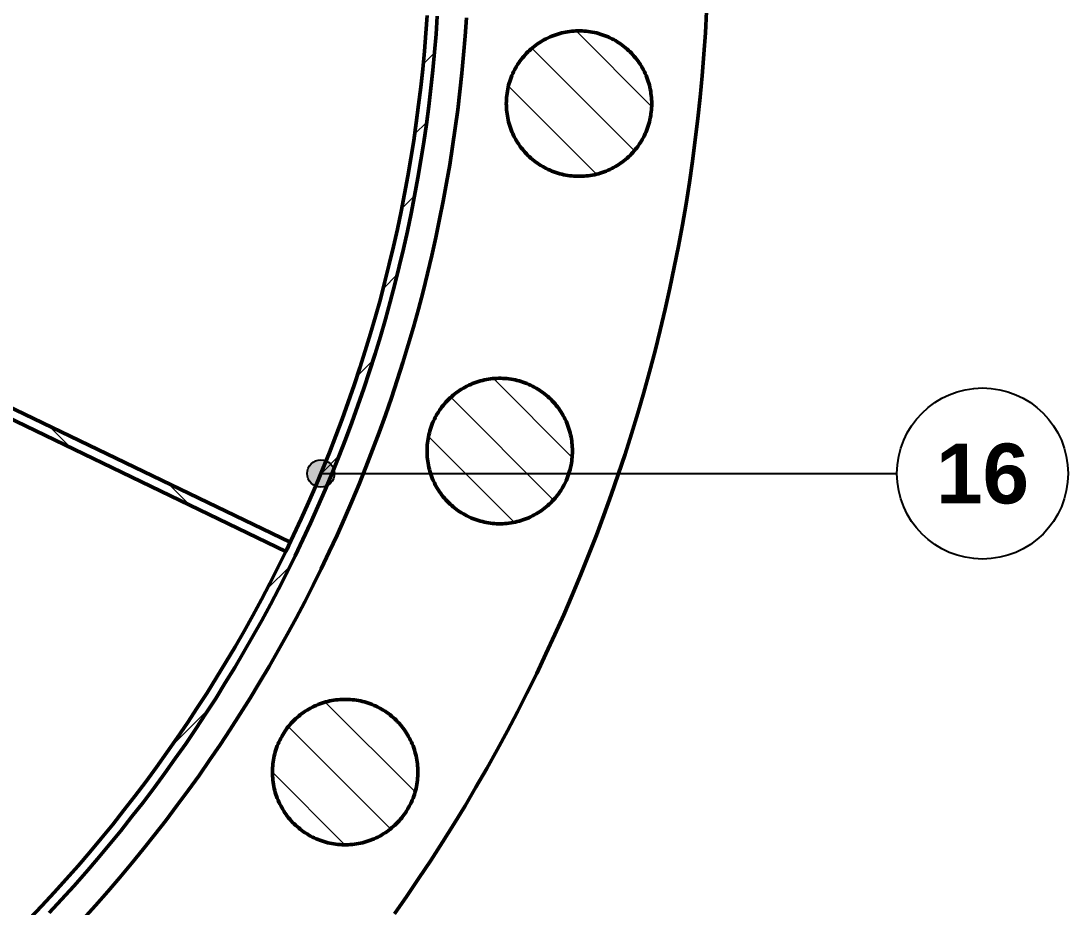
# Model space of a CAD drawing. Header units: millimetres. Extents: x 0 to 841, y 0 to 594.
# Drawn here: x 251.2 to 312.4, y 365.6 to 417.4 of the extents above; entities that cross this region are included whole.
import ezdxf
from ezdxf.enums import TextEntityAlignment as Align

# ---------------------------------------------------------------- set-up
doc = ezdxf.new("R2010")
doc.units = ezdxf.units.MM
for name, color, linetype, lineweight in [('ACH', 7, 'CONTINUOUS', 13), ('COTA', 7, 'CONTINUOUS', 25), ('FINA', 7, 'CONTINUOUS', 25), ('TXT', 7, 'CONTINUOUS', 25), ('VIS', 7, 'CONTINUOUS', 50)]:
    doc.layers.add(name, color=color, linetype=linetype, lineweight=lineweight)
doc.styles.add('STDB', font='LiberationSans-Bold.ttf')

msp = doc.modelspace()

# ---------------------------------------------------------------- hatches: boundary and pattern name
at = {"layer": 'ACH'}
h = msp.add_hatch(dxfattribs=at)
h.set_pattern_fill('ANSI31', scale=0.8)
h.paths.add_polyline_path([(275.741, 422.949), (275.73, 421.625), (275.699, 420.301), (275.647, 418.978), (275.574, 417.656), (275.481, 416.335), (275.367, 415.016), (275.232, 413.699), (275.076, 412.384), (274.9, 411.071), (274.703, 409.762), (274.485, 408.456), (274.247, 407.153), (273.989, 405.854), (273.71, 404.56), (273.411, 403.27), (273.092, 401.985), (272.753, 400.705), (272.393, 399.43), (272.014, 398.162), (271.615, 396.899), (271.196, 395.643), (270.757, 394.394), (270.299, 393.151), (269.821, 391.916), (269.324, 390.689), (268.807, 389.47), (268.272, 388.259), (267.718, 387.056), (267.144, 385.862), (266.553, 384.678), (265.942, 383.503), (265.313, 382.337), (264.666, 381.182), (264.001, 380.037), (263.318, 378.903), (262.618, 377.779), (261.899, 376.667), (261.164, 375.566), (260.411, 374.476), (259.641, 373.399), (258.854, 372.334), (258.051, 371.281), (257.231, 370.241), (256.395, 369.214), (255.543, 368.201), (254.675, 367.201), (253.792, 366.214), (252.893, 365.242), (251.979, 364.284), (251.05, 363.34), (250.106, 362.411), (249.148, 361.497), (248.176, 360.598), (247.189, 359.715), (246.189, 358.847), (245.176, 357.995), (244.149, 357.159), (243.109, 356.339), (242.056, 355.536), (240.991, 354.749), (239.914, 353.979), (238.824, 353.226), (237.723, 352.491), (236.611, 351.772), (235.487, 351.072), (234.353, 350.389), (233.208, 349.724), (232.053, 349.077), (230.887, 348.448), (229.712, 347.837), (228.528, 347.246), (227.334, 346.672), (226.131, 346.118), (224.92, 345.583), (223.701, 345.066), (222.474, 344.569), (221.239, 344.091), (219.996, 343.633), (218.747, 343.194), (217.491, 342.775), (216.228, 342.376), (214.96, 341.996), (213.685, 341.637), (212.405, 341.298), (211.12, 340.978), (209.83, 340.679), (208.536, 340.401), (207.237, 340.142), (205.934, 339.905), (204.628, 339.687), (203.319, 339.49), (202.006, 339.314), (200.691, 339.158), (199.374, 339.023), (198.055, 338.909), (196.734, 338.816), (195.412, 338.743), (194.089, 338.691), (192.765, 338.66), (191.441, 338.649), (190.117, 338.66), (188.793, 338.691), (187.47, 338.743), (186.147, 338.816), (184.827, 338.909), (183.507, 339.023), (182.19, 339.158), (180.875, 339.314), (179.563, 339.49), (178.253, 339.687), (176.947, 339.905), (175.644, 340.142), (174.346, 340.401), (173.051, 340.679), (171.761, 340.978), (170.476, 341.298), (169.196, 341.637), (167.922, 341.996), (166.653, 342.376), (165.391, 342.775), (164.134, 343.194), (162.885, 343.633), (161.643, 344.091), (160.408, 344.569), (159.18, 345.066), (157.961, 345.583), (156.75, 346.118), (155.547, 346.672), (154.354, 347.246), (153.169, 347.837), (151.994, 348.448), (150.829, 349.077), (149.674, 349.724), (148.528, 350.389), (147.394, 351.072), (146.27, 351.772), (145.158, 352.491), (144.057, 353.226), (142.968, 353.979), (141.89, 354.749), (140.825, 355.536), (139.773, 356.339), (138.733, 357.159), (137.706, 357.995), (136.692, 358.847), (135.692, 359.715), (134.706, 360.598), (133.733, 361.497), (132.775, 362.411), (131.832, 363.34), (130.903, 364.284), (129.989, 365.242), (129.09, 366.214), (128.206, 367.201), (127.338, 368.201), (126.486, 369.214), (125.65, 370.241), (124.831, 371.281), (124.027, 372.334), (123.241, 373.399), (122.471, 374.476), (121.718, 375.566), (120.982, 376.667), (120.264, 377.779), (119.563, 378.903), (118.88, 380.037), (118.215, 381.182), (117.568, 382.337), (116.939, 383.503), (116.329, 384.678), (115.737, 385.862), (115.164, 387.056), (114.609, 388.259), (114.074, 389.47), (113.558, 390.689), (113.061, 391.916), (112.583, 393.151), (112.124, 394.394), (111.686, 395.643), (111.267, 396.899), (110.867, 398.162), (110.488, 399.43), (110.128, 400.705), (109.789, 401.985), (109.47, 403.27), (109.171, 404.56), (108.892, 405.854), (108.634, 407.153), (108.396, 408.456), (108.179, 409.762), (107.982, 411.071), (107.805, 412.384), (107.65, 413.699), (107.515, 415.016), (107.401, 416.335), (107.307, 417.656), (107.234, 418.978), (107.182, 420.301), (107.151, 421.625), (107.141, 422.949), (107.151, 424.273), (107.182, 425.597), (107.234, 426.92), (107.307, 428.242), (107.401, 429.563), (107.515, 430.883), (107.65, 432.2), (107.805, 433.515), (107.982, 434.827), (108.179, 436.137), (108.396, 437.443), (108.634, 438.745), (108.892, 440.044), (109.171, 441.339), (109.47, 442.629), (109.789, 443.914), (110.128, 445.194), (110.488, 446.468), (110.867, 447.737), (111.267, 448.999), (111.686, 450.255), (112.124, 451.505), (112.583, 452.747), (113.061, 453.982), (113.558, 455.209), (114.074, 456.429), (114.609, 457.64), (115.164, 458.842), (115.737, 460.036), (116.329, 461.221), (116.939, 462.396), (117.568, 463.561), (118.215, 464.716), (118.88, 465.861), (119.563, 466.996), (120.264, 468.119), (120.982, 469.232), (121.718, 470.333), (122.471, 471.422), (123.241, 472.5), (124.027, 473.565), (124.831, 474.617), (125.65, 475.657), (126.486, 476.684), (127.338, 477.698), (128.206, 478.698), (129.09, 479.684), (129.989, 480.657), (130.903, 481.615), (131.832, 482.558), (132.775, 483.487), (133.733, 484.401), (134.706, 485.3), (135.692, 486.184), (136.692, 487.051), (137.706, 487.904), (138.733, 488.74), (139.773, 489.559), (140.825, 490.363), (141.89, 491.149), (142.968, 491.919), (144.057, 492.672), (145.158, 493.408), (146.27, 494.126), (147.394, 494.827), (148.528, 495.51), (149.674, 496.175), (150.829, 496.822), (151.994, 497.451), (153.169, 498.061), (154.354, 498.653), (155.547, 499.226), (156.75, 499.781), (157.961, 500.316), (159.18, 500.832), (160.408, 501.329), (161.643, 501.807), (162.885, 502.265), (164.134, 502.704), (165.391, 503.123), (166.653, 503.523), (167.922, 503.902), (169.196, 504.261), (170.476, 504.601), (171.761, 504.92), (173.051, 505.219), (174.346, 505.498), (175.644, 505.756), (176.947, 505.994), (178.253, 506.211), (179.563, 506.408), (180.875, 506.585), (182.19, 506.74), (183.507, 506.875), (184.827, 506.989), (186.147, 507.083), (187.47, 507.156), (188.793, 507.208), (190.117, 507.239), (191.441, 507.249), (192.765, 507.239), (194.089, 507.208), (195.412, 507.156), (196.734, 507.083), (198.055, 506.989), (199.374, 506.875), (200.691, 506.74), (202.006, 506.585), (203.319, 506.408), (204.628, 506.211), (205.934, 505.994), (207.237, 505.756), (208.536, 505.498), (209.83, 505.219), (211.12, 504.92), (212.405, 504.601), (213.685, 504.261), (214.96, 503.902), (216.228, 503.523), (217.491, 503.123), (218.747, 502.704), (219.996, 502.265), (221.239, 501.807), (222.474, 501.329), (223.701, 500.832), (224.92, 500.316), (226.131, 499.781), (227.334, 499.226), (228.528, 498.653), (229.712, 498.061), (230.887, 497.451), (232.053, 496.822), (233.208, 496.175), (234.353, 495.51), (235.487, 494.827), (236.611, 494.126), (237.723, 493.408), (238.824, 492.672), (239.914, 491.919), (240.991, 491.149), (242.056, 490.363), (243.109, 489.559), (244.149, 488.74), (245.176, 487.904), (246.189, 487.051), (247.189, 486.184), (248.176, 485.3), (249.148, 484.401), (250.106, 483.487), (251.05, 482.558), (251.979, 481.615), (252.893, 480.657), (253.792, 479.684), (254.675, 478.698), (255.543, 477.698), (256.395, 476.684), (257.231, 475.657), (258.051, 474.617), (258.854, 473.565), (259.641, 472.5), (260.411, 471.422), (261.164, 470.333), (261.899, 469.232), (262.618, 468.119), (263.318, 466.996), (264.001, 465.861), (264.666, 464.716), (265.313, 463.561), (265.942, 462.396), (266.553, 461.221), (267.144, 460.036), (267.718, 458.842), (268.272, 457.64), (268.807, 456.429), (269.324, 455.209), (269.821, 453.982), (270.299, 452.747), (270.757, 451.505), (271.196, 450.255), (271.615, 448.999), (272.014, 447.737), (272.393, 446.468), (272.753, 445.194), (273.092, 443.914), (273.411, 442.629), (273.71, 441.339), (273.989, 440.044), (274.247, 438.745), (274.485, 437.443), (274.703, 436.137), (274.9, 434.827), (275.076, 433.515), (275.232, 432.2), (275.367, 430.883), (275.481, 429.563), (275.574, 428.242), (275.647, 426.92), (275.699, 425.597), (275.73, 424.273)])
h.paths.add_polyline_path([(275.141, 422.949), (275.13, 424.264), (275.099, 425.578), (275.048, 426.892), (274.976, 428.205), (274.883, 429.516), (274.769, 430.826), (274.635, 432.134), (274.481, 433.44), (274.306, 434.743), (274.11, 436.043), (273.894, 437.34), (273.658, 438.633), (273.402, 439.923), (273.125, 441.208), (272.828, 442.489), (272.511, 443.765), (272.174, 445.035), (271.817, 446.301), (271.441, 447.56), (271.044, 448.814), (270.628, 450.061), (270.192, 451.302), (269.737, 452.535), (269.263, 453.761), (268.769, 454.98), (268.257, 456.191), (267.725, 457.393), (267.175, 458.587), (266.606, 459.772), (266.018, 460.948), (265.412, 462.115), (264.788, 463.272), (264.145, 464.419), (263.485, 465.556), (262.807, 466.682), (262.111, 467.798), (261.398, 468.902), (260.667, 469.996), (259.92, 471.077), (259.155, 472.147), (258.374, 473.204), (257.577, 474.25), (256.763, 475.282), (255.933, 476.302), (255.087, 477.308), (254.225, 478.301), (253.348, 479.28), (252.455, 480.246), (251.548, 481.197), (250.626, 482.134), (249.689, 483.056), (248.737, 483.964), (247.772, 484.856), (246.792, 485.734), (245.799, 486.595), (244.793, 487.441), (243.773, 488.271), (242.741, 489.085), (241.696, 489.883), (240.638, 490.664), (239.569, 491.428), (238.487, 492.176), (237.394, 492.906), (236.289, 493.619), (235.174, 494.315), (234.047, 494.993), (232.911, 495.654), (231.763, 496.296), (230.606, 496.92), (229.44, 497.526), (228.264, 498.114), (227.078, 498.683), (225.884, 499.234), (224.682, 499.765), (223.471, 500.278), (222.253, 500.772), (221.027, 501.246), (219.793, 501.701), (218.553, 502.137), (217.305, 502.553), (216.052, 502.949), (214.792, 503.326), (213.527, 503.683), (212.256, 504.02), (210.98, 504.337), (209.699, 504.633), (208.414, 504.91), (207.124, 505.167), (205.831, 505.403), (204.534, 505.619), (203.234, 505.814), (201.931, 505.989), (200.625, 506.144), (199.318, 506.278), (198.008, 506.391), (196.696, 506.484), (195.383, 506.556), (194.07, 506.608), (192.755, 506.639), (191.441, 506.649), (190.126, 506.639), (188.812, 506.608), (187.498, 506.556), (186.185, 506.484), (184.874, 506.391), (183.564, 506.278), (182.256, 506.144), (180.95, 505.989), (179.647, 505.814), (178.347, 505.619), (177.05, 505.403), (175.757, 505.167), (174.467, 504.91), (173.182, 504.633), (171.901, 504.337), (170.625, 504.02), (169.355, 503.683), (168.089, 503.326), (166.83, 502.949), (165.576, 502.553), (164.329, 502.137), (163.088, 501.701), (161.855, 501.246), (160.629, 500.772), (159.41, 500.278), (158.199, 499.765), (156.997, 499.234), (155.803, 498.683), (154.618, 498.114), (153.442, 497.526), (152.275, 496.92), (151.118, 496.296), (149.971, 495.654), (148.834, 494.993), (147.708, 494.315), (146.592, 493.619), (145.487, 492.906), (144.394, 492.176), (143.313, 491.428), (142.243, 490.664), (141.186, 489.883), (140.14, 489.085), (139.108, 488.271), (138.088, 487.441), (137.082, 486.595), (136.089, 485.734), (135.11, 484.856), (134.144, 483.964), (133.193, 483.056), (132.256, 482.134), (131.334, 481.197), (130.426, 480.246), (129.534, 479.28), (128.656, 478.301), (127.795, 477.308), (126.949, 476.302), (126.119, 475.282), (125.305, 474.25), (124.507, 473.204), (123.726, 472.147), (122.962, 471.077), (122.214, 469.996), (121.484, 468.902), (120.77, 467.798), (120.075, 466.682), (119.397, 465.556), (118.736, 464.419), (118.094, 463.272), (117.469, 462.115), (116.863, 460.948), (116.276, 459.772), (115.707, 458.587), (115.156, 457.393), (114.625, 456.191), (114.112, 454.98), (113.618, 453.761), (113.144, 452.535), (112.689, 451.302), (112.253, 450.061), (111.837, 448.814), (111.441, 447.56), (111.064, 446.301), (110.707, 445.035), (110.37, 443.765), (110.053, 442.489), (109.756, 441.208), (109.48, 439.923), (109.223, 438.633), (108.987, 437.34), (108.771, 436.043), (108.576, 434.743), (108.401, 433.44), (108.246, 432.134), (108.112, 430.826), (107.999, 429.516), (107.906, 428.205), (107.834, 426.892), (107.782, 425.578), (107.751, 424.264), (107.741, 422.949), (107.751, 421.635), (107.782, 420.32), (107.834, 419.006), (107.906, 417.694), (107.999, 416.382), (108.112, 415.072), (108.246, 413.764), (108.401, 412.459), (108.576, 411.156), (108.771, 409.856), (108.987, 408.559), (109.223, 407.265), (109.48, 405.976), (109.756, 404.691), (110.053, 403.41), (110.37, 402.134), (110.707, 400.863), (111.064, 399.598), (111.441, 398.338), (111.837, 397.085), (112.253, 395.837), (112.689, 394.597), (113.144, 393.363), (113.618, 392.137), (114.112, 390.919), (114.625, 389.708), (115.156, 388.505), (115.707, 387.312), (116.276, 386.126), (116.863, 384.95), (117.469, 383.784), (118.094, 382.626), (118.736, 381.479), (119.397, 380.342), (120.075, 379.216), (120.77, 378.101), (121.484, 376.996), (122.214, 375.903), (122.962, 374.821), (123.726, 373.752), (124.507, 372.694), (125.305, 371.649), (126.119, 370.616), (126.949, 369.597), (127.795, 368.59), (128.656, 367.597), (129.534, 366.618), (130.426, 365.653), (131.334, 364.701), (132.256, 363.764), (133.193, 362.842), (134.144, 361.935), (135.11, 361.042), (136.089, 360.165), (137.082, 359.303), (138.088, 358.457), (139.108, 357.627), (140.14, 356.813), (141.186, 356.016), (142.243, 355.235), (143.313, 354.47), (144.394, 353.723), (145.487, 352.992), (146.592, 352.279), (147.708, 351.583), (148.834, 350.905), (149.971, 350.245), (151.118, 349.602), (152.275, 348.978), (153.442, 348.372), (154.618, 347.784), (155.803, 347.215), (156.997, 346.665), (158.199, 346.133), (159.41, 345.621), (160.629, 345.127), (161.855, 344.653), (163.088, 344.198), (164.329, 343.762), (165.576, 343.346), (166.83, 342.949), (168.089, 342.573), (169.355, 342.216), (170.625, 341.879), (171.901, 341.562), (173.182, 341.265), (174.467, 340.988), (175.757, 340.732), (177.05, 340.496), (178.347, 340.28), (179.647, 340.084), (180.95, 339.909), (182.256, 339.755), (183.564, 339.621), (184.874, 339.507), (186.185, 339.414), (187.498, 339.342), (188.812, 339.291), (190.126, 339.26), (191.441, 339.249), (192.755, 339.26), (194.07, 339.291), (195.383, 339.342), (196.696, 339.414), (198.008, 339.507), (199.318, 339.621), (200.625, 339.755), (201.931, 339.909), (203.234, 340.084), (204.534, 340.28), (205.831, 340.496), (207.124, 340.732), (208.414, 340.988), (209.699, 341.265), (210.98, 341.562), (212.256, 341.879), (213.527, 342.216), (214.792, 342.573), (216.052, 342.949), (217.305, 343.346), (218.553, 343.762), (219.793, 344.198), (221.027, 344.653), (222.253, 345.127), (223.471, 345.621), (224.682, 346.133), (225.884, 346.665), (227.078, 347.215), (228.264, 347.784), (229.44, 348.372), (230.606, 348.978), (231.763, 349.602), (232.911, 350.245), (234.047, 350.905), (235.174, 351.583), (236.289, 352.279), (237.394, 352.992), (238.487, 353.723), (239.569, 354.47), (240.638, 355.235), (241.696, 356.016), (242.741, 356.813), (243.773, 357.627), (244.793, 358.457), (245.799, 359.303), (246.792, 360.165), (247.772, 361.042), (248.737, 361.935), (249.689, 362.842), (250.626, 363.764), (251.548, 364.701), (252.455, 365.653), (253.348, 366.618), (254.225, 367.597), (255.087, 368.59), (255.933, 369.597), (256.763, 370.616), (257.577, 371.649), (258.374, 372.694), (259.155, 373.752), (259.92, 374.821), (260.667, 375.903), (261.398, 376.996), (262.111, 378.101), (262.807, 379.216), (263.485, 380.342), (264.145, 381.479), (264.788, 382.626), (265.412, 383.784), (266.018, 384.95), (266.606, 386.126), (267.175, 387.312), (267.725, 388.505), (268.257, 389.708), (268.769, 390.919), (269.263, 392.137), (269.737, 393.363), (270.192, 394.597), (270.628, 395.837), (271.044, 397.085), (271.441, 398.338), (271.817, 399.598), (272.174, 400.863), (272.511, 402.134), (272.828, 403.41), (273.125, 404.691), (273.402, 405.976), (273.658, 407.265), (273.894, 408.559), (274.11, 409.856), (274.306, 411.156), (274.481, 412.459), (274.635, 413.764), (274.769, 415.072), (274.883, 416.382), (274.976, 417.694), (275.048, 419.006), (275.099, 420.32), (275.13, 421.635)], flags=16)
h = msp.add_hatch(dxfattribs=at)
h.set_pattern_fill('ANSI31', scale=0.8, angle=90)
h.paths.add_polyline_path([(288.106, 412.537), (288.104, 412.416), (288.099, 412.296), (288.091, 412.176), (288.079, 412.056), (288.063, 411.937), (288.045, 411.818), (288.023, 411.7), (287.997, 411.582), (287.969, 411.466), (287.937, 411.35), (287.902, 411.235), (287.863, 411.121), (287.821, 411.008), (287.777, 410.896), (287.729, 410.786), (287.678, 410.677), (287.623, 410.57), (287.566, 410.464), (287.506, 410.36), (287.443, 410.257), (287.377, 410.157), (287.308, 410.058), (287.237, 409.961), (287.163, 409.867), (287.086, 409.774), (287.006, 409.684), (286.924, 409.596), (286.84, 409.51), (286.753, 409.427), (286.664, 409.346), (286.572, 409.268), (286.479, 409.192), (286.383, 409.12), (286.285, 409.049), (286.186, 408.982), (286.084, 408.918), (285.981, 408.856), (285.876, 408.797), (285.769, 408.742), (285.661, 408.689), (285.552, 408.639), (285.441, 408.593), (285.328, 408.55), (285.215, 408.51), (285.1, 408.473), (284.985, 408.439), (284.869, 408.409), (284.751, 408.382), (284.633, 408.358), (284.515, 408.338), (284.396, 408.321), (284.276, 408.307), (284.156, 408.297), (284.036, 408.29), (283.916, 408.287), (283.796, 408.287), (283.676, 408.29), (283.555, 408.297), (283.436, 408.307), (283.316, 408.321), (283.197, 408.338), (283.078, 408.358), (282.961, 408.382), (282.843, 408.409), (282.727, 408.439), (282.611, 408.473), (282.497, 408.51), (282.384, 408.55), (282.271, 408.593), (282.16, 408.639), (282.051, 408.689), (281.943, 408.742), (281.836, 408.797), (281.731, 408.856), (281.628, 408.918), (281.526, 408.982), (281.426, 409.049), (281.329, 409.12), (281.233, 409.192), (281.139, 409.268), (281.048, 409.346), (280.959, 409.427), (280.872, 409.51), (280.788, 409.596), (280.706, 409.684), (280.626, 409.774), (280.549, 409.867), (280.475, 409.961), (280.404, 410.058), (280.335, 410.157), (280.269, 410.257), (280.206, 410.36), (280.146, 410.464), (280.088, 410.57), (280.034, 410.677), (279.983, 410.786), (279.935, 410.896), (279.89, 411.008), (279.849, 411.121), (279.81, 411.235), (279.775, 411.35), (279.743, 411.466), (279.714, 411.582), (279.689, 411.7), (279.667, 411.818), (279.648, 411.937), (279.633, 412.056), (279.621, 412.176), (279.613, 412.296), (279.608, 412.416), (279.606, 412.537), (279.608, 412.657), (279.613, 412.777), (279.621, 412.897), (279.633, 413.017), (279.648, 413.136), (279.667, 413.255), (279.689, 413.373), (279.714, 413.491), (279.743, 413.607), (279.775, 413.723), (279.81, 413.838), (279.849, 413.952), (279.89, 414.065), (279.935, 414.177), (279.983, 414.287), (280.034, 414.396), (280.088, 414.503), (280.146, 414.609), (280.206, 414.713), (280.269, 414.816), (280.335, 414.916), (280.404, 415.015), (280.475, 415.112), (280.549, 415.206), (280.626, 415.299), (280.706, 415.389), (280.788, 415.477), (280.872, 415.563), (280.959, 415.646), (281.048, 415.727), (281.139, 415.805), (281.233, 415.881), (281.329, 415.954), (281.426, 416.024), (281.526, 416.091), (281.628, 416.156), (281.731, 416.217), (281.836, 416.276), (281.943, 416.331), (282.051, 416.384), (282.16, 416.434), (282.271, 416.48), (282.384, 416.523), (282.497, 416.563), (282.611, 416.6), (282.727, 416.634), (282.843, 416.664), (282.961, 416.691), (283.078, 416.715), (283.197, 416.735), (283.316, 416.752), (283.436, 416.766), (283.555, 416.776), (283.676, 416.783), (283.796, 416.786), (283.916, 416.786), (284.036, 416.783), (284.156, 416.776), (284.276, 416.766), (284.396, 416.752), (284.515, 416.735), (284.633, 416.715), (284.751, 416.691), (284.869, 416.664), (284.985, 416.634), (285.1, 416.6), (285.215, 416.563), (285.328, 416.523), (285.441, 416.48), (285.552, 416.434), (285.661, 416.384), (285.769, 416.331), (285.876, 416.276), (285.981, 416.217), (286.084, 416.156), (286.186, 416.091), (286.285, 416.024), (286.383, 415.954), (286.479, 415.881), (286.572, 415.805), (286.664, 415.727), (286.753, 415.646), (286.84, 415.563), (286.924, 415.477), (287.006, 415.389), (287.086, 415.299), (287.163, 415.206), (287.237, 415.112), (287.308, 415.015), (287.377, 414.916), (287.443, 414.816), (287.506, 414.713), (287.566, 414.609), (287.623, 414.503), (287.678, 414.396), (287.729, 414.287), (287.777, 414.177), (287.821, 414.065), (287.863, 413.952), (287.902, 413.838), (287.937, 413.723), (287.969, 413.607), (287.997, 413.491), (288.023, 413.373), (288.045, 413.255), (288.063, 413.136), (288.079, 413.017), (288.091, 412.897), (288.099, 412.777), (288.104, 412.657), (288.106, 412.537)])
h = msp.add_hatch(dxfattribs=at)
h.set_pattern_fill('ANSI31', scale=0.8, angle=90)
h.paths.add_polyline_path([(266.721, 386.363), (244.738, 396.95), (244.998, 397.49), (266.981, 386.904), (266.949, 386.836), (266.917, 386.768), (266.884, 386.701), (266.852, 386.633), (266.819, 386.566), (266.787, 386.498), (266.754, 386.431), (266.721, 386.363)])
h = msp.add_hatch(dxfattribs=at)
h.set_pattern_fill('ANSI31', scale=0.8, angle=90)
h.paths.add_polyline_path([(283.472, 392.233), (283.47, 392.113), (283.465, 391.993), (283.457, 391.873), (283.445, 391.753), (283.429, 391.634), (283.411, 391.515), (283.389, 391.397), (283.363, 391.279), (283.335, 391.162), (283.303, 391.046), (283.268, 390.931), (283.229, 390.817), (283.187, 390.705), (283.143, 390.593), (283.095, 390.483), (283.043, 390.374), (282.989, 390.266), (282.932, 390.161), (282.872, 390.056), (282.809, 389.954), (282.743, 389.853), (282.674, 389.755), (282.603, 389.658), (282.528, 389.563), (282.452, 389.471), (282.372, 389.381), (282.29, 389.293), (282.206, 389.207), (282.119, 389.124), (282.03, 389.043), (281.938, 388.965), (281.845, 388.889), (281.749, 388.816), (281.651, 388.746), (281.552, 388.679), (281.45, 388.614), (281.347, 388.553), (281.242, 388.494), (281.135, 388.438), (281.027, 388.386), (280.917, 388.336), (280.806, 388.29), (280.694, 388.247), (280.581, 388.206), (280.466, 388.17), (280.351, 388.136), (280.234, 388.106), (280.117, 388.079), (279.999, 388.055), (279.881, 388.035), (279.762, 388.018), (279.642, 388.004), (279.522, 387.994), (279.402, 387.987), (279.282, 387.984), (279.162, 387.984), (279.041, 387.987), (278.921, 387.994), (278.802, 388.004), (278.682, 388.018), (278.563, 388.035), (278.444, 388.055), (278.326, 388.079), (278.209, 388.106), (278.093, 388.136), (277.977, 388.17), (277.863, 388.206), (277.749, 388.247), (277.637, 388.29), (277.526, 388.336), (277.417, 388.386), (277.308, 388.438), (277.202, 388.494), (277.097, 388.553), (276.994, 388.614), (276.892, 388.679), (276.792, 388.746), (276.695, 388.816), (276.599, 388.889), (276.505, 388.965), (276.414, 389.043), (276.325, 389.124), (276.238, 389.207), (276.154, 389.293), (276.072, 389.381), (275.992, 389.471), (275.915, 389.563), (275.841, 389.658), (275.769, 389.755), (275.701, 389.853), (275.635, 389.954), (275.572, 390.056), (275.512, 390.161), (275.454, 390.266), (275.4, 390.374), (275.349, 390.483), (275.301, 390.593), (275.256, 390.705), (275.215, 390.817), (275.176, 390.931), (275.141, 391.046), (275.109, 391.162), (275.08, 391.279), (275.055, 391.397), (275.033, 391.515), (275.014, 391.634), (274.999, 391.753), (274.987, 391.873), (274.979, 391.993), (274.974, 392.113), (274.972, 392.233), (274.974, 392.354), (274.979, 392.474), (274.987, 392.594), (274.999, 392.713), (275.014, 392.833), (275.033, 392.952), (275.055, 393.07), (275.08, 393.187), (275.109, 393.304), (275.141, 393.42), (275.176, 393.535), (275.215, 393.649), (275.256, 393.762), (275.301, 393.874), (275.349, 393.984), (275.4, 394.093), (275.454, 394.2), (275.512, 394.306), (275.572, 394.41), (275.635, 394.513), (275.701, 394.613), (275.769, 394.712), (275.841, 394.809), (275.915, 394.903), (275.992, 394.996), (276.072, 395.086), (276.154, 395.174), (276.238, 395.26), (276.325, 395.343), (276.414, 395.424), (276.505, 395.502), (276.599, 395.577), (276.695, 395.65), (276.792, 395.72), (276.892, 395.788), (276.994, 395.852), (277.097, 395.914), (277.202, 395.973), (277.308, 396.028), (277.417, 396.081), (277.526, 396.13), (277.637, 396.177), (277.749, 396.22), (277.863, 396.26), (277.977, 396.297), (278.093, 396.331), (278.209, 396.361), (278.326, 396.388), (278.444, 396.412), (278.563, 396.432), (278.682, 396.449), (278.802, 396.462), (278.921, 396.473), (279.041, 396.479), (279.162, 396.483), (279.282, 396.483), (279.402, 396.479), (279.522, 396.473), (279.642, 396.462), (279.762, 396.449), (279.881, 396.432), (279.999, 396.412), (280.117, 396.388), (280.234, 396.361), (280.351, 396.331), (280.466, 396.297), (280.581, 396.26), (280.694, 396.22), (280.806, 396.177), (280.917, 396.13), (281.027, 396.081), (281.135, 396.028), (281.242, 395.973), (281.347, 395.914), (281.45, 395.852), (281.552, 395.788), (281.651, 395.72), (281.749, 395.65), (281.845, 395.577), (281.938, 395.502), (282.03, 395.424), (282.119, 395.343), (282.206, 395.26), (282.29, 395.174), (282.372, 395.086), (282.452, 394.996), (282.528, 394.903), (282.603, 394.809), (282.674, 394.712), (282.743, 394.613), (282.809, 394.513), (282.872, 394.41), (282.932, 394.306), (282.989, 394.2), (283.043, 394.093), (283.095, 393.984), (283.143, 393.874), (283.187, 393.762), (283.229, 393.649), (283.268, 393.535), (283.303, 393.42), (283.335, 393.304), (283.363, 393.187), (283.389, 393.07), (283.411, 392.952), (283.429, 392.833), (283.445, 392.713), (283.457, 392.594), (283.465, 392.474), (283.47, 392.354)])
h = msp.add_hatch(color=7, dxfattribs=at)
h.dxf.hatch_style = 1
h.paths.add_polyline_path([(269.569, 390.919), (269.335, 391.484), (268.769, 391.719), (268.204, 391.484), (267.969, 390.919), (268.204, 390.353), (268.769, 390.119), (269.335, 390.353)])
h = msp.add_hatch(dxfattribs=at)
h.set_pattern_fill('ANSI31', scale=0.8, angle=90)
h.paths.add_polyline_path([(274.436, 373.47), (274.434, 373.35), (274.429, 373.23), (274.421, 373.11), (274.409, 372.99), (274.394, 372.871), (274.375, 372.752), (274.353, 372.634), (274.328, 372.516), (274.299, 372.399), (274.267, 372.283), (274.232, 372.168), (274.193, 372.054), (274.152, 371.942), (274.107, 371.83), (274.059, 371.72), (274.008, 371.611), (273.954, 371.503), (273.896, 371.398), (273.836, 371.293), (273.773, 371.191), (273.707, 371.09), (273.638, 370.992), (273.567, 370.895), (273.493, 370.8), (273.416, 370.708), (273.336, 370.618), (273.254, 370.53), (273.17, 370.444), (273.083, 370.361), (272.994, 370.28), (272.902, 370.202), (272.809, 370.126), (272.713, 370.053), (272.616, 369.983), (272.516, 369.916), (272.414, 369.851), (272.311, 369.79), (272.206, 369.731), (272.099, 369.675), (271.991, 369.623), (271.882, 369.573), (271.771, 369.527), (271.658, 369.483), (271.545, 369.443), (271.431, 369.407), (271.315, 369.373), (271.199, 369.343), (271.081, 369.316), (270.963, 369.292), (270.845, 369.272), (270.726, 369.255), (270.606, 369.241), (270.486, 369.231), (270.366, 369.224), (270.246, 369.221), (270.126, 369.221), (270.006, 369.224), (269.886, 369.231), (269.766, 369.241), (269.646, 369.255), (269.527, 369.272), (269.409, 369.292), (269.291, 369.316), (269.173, 369.343), (269.057, 369.373), (268.942, 369.407), (268.827, 369.443), (268.714, 369.483), (268.601, 369.527), (268.49, 369.573), (268.381, 369.623), (268.273, 369.675), (268.166, 369.731), (268.061, 369.79), (267.958, 369.851), (267.856, 369.916), (267.757, 369.983), (267.659, 370.053), (267.563, 370.126), (267.47, 370.202), (267.378, 370.28), (267.289, 370.361), (267.202, 370.444), (267.118, 370.53), (267.036, 370.618), (266.956, 370.708), (266.879, 370.8), (266.805, 370.895), (266.734, 370.992), (266.665, 371.09), (266.599, 371.191), (266.536, 371.293), (266.476, 371.398), (266.419, 371.503), (266.364, 371.611), (266.313, 371.72), (266.265, 371.83), (266.22, 371.942), (266.179, 372.054), (266.14, 372.168), (266.105, 372.283), (266.073, 372.399), (266.045, 372.516), (266.019, 372.634), (265.997, 372.752), (265.979, 372.871), (265.963, 372.99), (265.951, 373.11), (265.943, 373.23), (265.938, 373.35), (265.936, 373.47), (265.938, 373.591), (265.943, 373.711), (265.951, 373.831), (265.963, 373.95), (265.979, 374.07), (265.997, 374.189), (266.019, 374.307), (266.045, 374.424), (266.073, 374.541), (266.105, 374.657), (266.14, 374.772), (266.179, 374.886), (266.22, 374.999), (266.265, 375.111), (266.313, 375.221), (266.364, 375.33), (266.419, 375.437), (266.476, 375.543), (266.536, 375.647), (266.599, 375.75), (266.665, 375.85), (266.734, 375.949), (266.805, 376.046), (266.879, 376.14), (266.956, 376.233), (267.036, 376.323), (267.118, 376.411), (267.202, 376.497), (267.289, 376.58), (267.378, 376.661), (267.47, 376.739), (267.563, 376.814), (267.659, 376.887), (267.757, 376.957), (267.856, 377.025), (267.958, 377.089), (268.061, 377.151), (268.166, 377.21), (268.273, 377.265), (268.381, 377.318), (268.49, 377.367), (268.601, 377.414), (268.714, 377.457), (268.827, 377.497), (268.942, 377.534), (269.057, 377.568), (269.173, 377.598), (269.291, 377.625), (269.409, 377.649), (269.527, 377.669), (269.646, 377.686), (269.766, 377.699), (269.886, 377.71), (270.006, 377.716), (270.126, 377.72), (270.246, 377.72), (270.366, 377.716), (270.486, 377.71), (270.606, 377.699), (270.726, 377.686), (270.845, 377.669), (270.963, 377.649), (271.081, 377.625), (271.199, 377.598), (271.315, 377.568), (271.431, 377.534), (271.545, 377.497), (271.658, 377.457), (271.771, 377.414), (271.882, 377.367), (271.991, 377.318), (272.099, 377.265), (272.206, 377.21), (272.311, 377.151), (272.414, 377.089), (272.516, 377.025), (272.616, 376.957), (272.713, 376.887), (272.809, 376.814), (272.902, 376.739), (272.994, 376.661), (273.083, 376.58), (273.17, 376.497), (273.254, 376.411), (273.336, 376.323), (273.416, 376.233), (273.493, 376.14), (273.567, 376.046), (273.638, 375.949), (273.707, 375.85), (273.773, 375.75), (273.836, 375.647), (273.896, 375.543), (273.954, 375.437), (274.008, 375.33), (274.059, 375.221), (274.107, 375.111), (274.152, 374.999), (274.193, 374.886), (274.232, 374.772), (274.267, 374.657), (274.299, 374.541), (274.328, 374.424), (274.353, 374.307), (274.375, 374.189), (274.394, 374.07), (274.409, 373.95), (274.421, 373.831), (274.429, 373.711), (274.434, 373.591)])

# ---------------------------------------------------------------- linework, layer by layer
at = {"layer": 'COTA'}
msp.add_line((268.769, 390.919), (302.441, 390.919), dxfattribs=at)
msp.add_circle((268.769, 390.919), 0.8, dxfattribs=at)
at = {"layer": 'FINA'}
msp.add_circle((307.441, 390.919), 5, dxfattribs=at)
at = {"layer": 'VIS'}
for points in [[(274.976, 417.694), (274.903, 416.644), (274.817, 415.596), (274.718, 414.549), (274.606, 413.503), (274.481, 412.459), (274.342, 411.416), (274.191, 410.375), (274.026, 409.337), (273.849, 408.3), (273.658, 407.265), (273.455, 406.234), (273.238, 405.204), (273.009, 404.178), (272.766, 403.154), (272.511, 402.134), (272.243, 401.117), (271.962, 400.103), (271.669, 399.093), (271.363, 398.087), (271.044, 397.085), (270.713, 396.086), (270.369, 395.092), (270.013, 394.103), (269.644, 393.118), (269.263, 392.137), (268.87, 391.162), (268.464, 390.191), (268.046, 389.226), (267.617, 388.266), (267.175, 387.312), (266.721, 386.363), (266.255, 385.42), (265.778, 384.482), (265.288, 383.551), (264.788, 382.626), (264.275, 381.708), (263.751, 380.796), (263.216, 379.891), (262.669, 378.992), (262.111, 378.101), (261.542, 377.216), (260.962, 376.339), (260.37, 375.469), (259.768, 374.606), (259.155, 373.752), (258.532, 372.905), (257.898, 372.065), (257.253, 371.234), (256.598, 370.411), (255.933, 369.597), (255.257, 368.791), (254.572, 367.993), (253.876, 367.204), (253.171, 366.424), (252.455, 365.653), (251.731, 364.89)], [(275.574, 417.656), (275.501, 416.599), (275.415, 415.543), (275.315, 414.489), (275.202, 413.435), (275.076, 412.384), (274.937, 411.334), (274.784, 410.285), (274.618, 409.239), (274.439, 408.195), (274.247, 407.153), (274.042, 406.114), (273.824, 405.077), (273.593, 404.043), (273.349, 403.012), (273.092, 401.985), (272.822, 400.96), (272.54, 399.939), (272.244, 398.922), (271.936, 397.909), (271.615, 396.899), (271.281, 395.894), (270.935, 394.893), (270.576, 393.896), (270.205, 392.904), (269.821, 391.916), (269.425, 390.934), (269.016, 389.956), (268.596, 388.984), (268.163, 388.017), (267.718, 387.056), (267.261, 386.1), (266.792, 385.151), (266.311, 384.207), (265.818, 383.269), (265.313, 382.337), (264.797, 381.412), (264.269, 380.494), (263.73, 379.582), (263.18, 378.677), (262.618, 377.779), (262.044, 376.888), (261.46, 376.005), (260.864, 375.128), (260.258, 374.26), (259.641, 373.399), (259.013, 372.546), (258.374, 371.701), (257.725, 370.864), (257.065, 370.035), (256.395, 369.214), (255.715, 368.402), (255.024, 367.599), (254.324, 366.804), (253.613, 366.019), (252.893, 365.242)], [(254.867, 364.871), (255.592, 365.672), (256.306, 366.483), (257.011, 367.302), (257.705, 368.131), (258.388, 368.968), (259.061, 369.813), (259.724, 370.667), (260.375, 371.529), (261.016, 372.4), (261.646, 373.278), (262.264, 374.164), (262.872, 375.058), (263.468, 375.959), (264.053, 376.868), (264.626, 377.784), (265.188, 378.707), (265.738, 379.638), (266.276, 380.575), (266.803, 381.518), (267.318, 382.469), (267.82, 383.425), (268.311, 384.388), (268.79, 385.357), (269.256, 386.332), (269.71, 387.313), (270.151, 388.299), (270.581, 389.291), (270.997, 390.288), (271.401, 391.291), (271.793, 392.298), (272.172, 393.31), (272.538, 394.327), (272.891, 395.348), (273.232, 396.374), (273.559, 397.404), (273.874, 398.438), (274.175, 399.475), (274.464, 400.517), (274.739, 401.562), (275.001, 402.61), (275.25, 403.662), (275.486, 404.717), (275.708, 405.774), (275.917, 406.834), (276.113, 407.897), (276.296, 408.962), (276.465, 410.03), (276.62, 411.099), (276.763, 412.171), (276.891, 413.244), (277.006, 414.318), (277.108, 415.394), (277.196, 416.471), (277.271, 417.549)], [(273.075, 365.192), (273.794, 366.222), (274.5, 367.262), (275.193, 368.31), (275.873, 369.367), (276.54, 370.432), (277.193, 371.505), (277.833, 372.587), (278.459, 373.677), (279.071, 374.774), (279.67, 375.879), (280.254, 376.991), (280.825, 378.111), (281.381, 379.238), (281.923, 380.371), (282.451, 381.512), (282.965, 382.659), (283.464, 383.812), (283.948, 384.971), (284.418, 386.137), (284.874, 387.308), (285.314, 388.485), (285.74, 389.667), (286.151, 390.855), (286.546, 392.048), (286.927, 393.245), (287.293, 394.447), (287.643, 395.654), (287.979, 396.865), (288.299, 398.08), (288.604, 399.299), (288.893, 400.522), (289.167, 401.749), (289.426, 402.978), (289.669, 404.211), (289.897, 405.447), (290.109, 406.686), (290.306, 407.927), (290.487, 409.17), (290.652, 410.416), (290.802, 411.664), (290.936, 412.913), (291.054, 414.164), (291.157, 415.417), (291.243, 416.67), (291.314, 417.925)], [(288.106, 412.537), (288.104, 412.416), (288.099, 412.296), (288.091, 412.176), (288.079, 412.056), (288.063, 411.937), (288.045, 411.818), (288.023, 411.7), (287.997, 411.582), (287.969, 411.466), (287.937, 411.35), (287.902, 411.235), (287.863, 411.121), (287.821, 411.008), (287.777, 410.896), (287.729, 410.786), (287.678, 410.677), (287.623, 410.57), (287.566, 410.464), (287.506, 410.36), (287.443, 410.257), (287.377, 410.157), (287.308, 410.058), (287.237, 409.961), (287.163, 409.867), (287.086, 409.774), (287.006, 409.684), (286.924, 409.596), (286.84, 409.51), (286.753, 409.427), (286.664, 409.346), (286.572, 409.268), (286.479, 409.192), (286.383, 409.12), (286.285, 409.049), (286.186, 408.982), (286.084, 408.918), (285.981, 408.856), (285.876, 408.797), (285.769, 408.742), (285.661, 408.689), (285.552, 408.639), (285.441, 408.593), (285.328, 408.55), (285.215, 408.51), (285.1, 408.473), (284.985, 408.439), (284.869, 408.409), (284.751, 408.382), (284.633, 408.358), (284.515, 408.338), (284.396, 408.321), (284.276, 408.307), (284.156, 408.297), (284.036, 408.29), (283.916, 408.287), (283.796, 408.287), (283.676, 408.29), (283.555, 408.297), (283.436, 408.307), (283.316, 408.321), (283.197, 408.338), (283.078, 408.358), (282.961, 408.382), (282.843, 408.409), (282.727, 408.439), (282.611, 408.473), (282.497, 408.51), (282.384, 408.55), (282.271, 408.593), (282.16, 408.639), (282.051, 408.689), (281.943, 408.742), (281.836, 408.797), (281.731, 408.856), (281.628, 408.918), (281.526, 408.982), (281.426, 409.049), (281.329, 409.12), (281.233, 409.192), (281.139, 409.268), (281.048, 409.346), (280.959, 409.427), (280.872, 409.51), (280.788, 409.596), (280.706, 409.684), (280.626, 409.774), (280.549, 409.867), (280.475, 409.961), (280.404, 410.058), (280.335, 410.157), (280.269, 410.257), (280.206, 410.36), (280.146, 410.464), (280.088, 410.57), (280.034, 410.677), (279.983, 410.786), (279.935, 410.896), (279.89, 411.008), (279.849, 411.121), (279.81, 411.235), (279.775, 411.35), (279.743, 411.466), (279.714, 411.582), (279.689, 411.7), (279.667, 411.818), (279.648, 411.937), (279.633, 412.056), (279.621, 412.176), (279.613, 412.296), (279.608, 412.416), (279.606, 412.537), (279.608, 412.657), (279.613, 412.777), (279.621, 412.897), (279.633, 413.017), (279.648, 413.136), (279.667, 413.255), (279.689, 413.373), (279.714, 413.491), (279.743, 413.607), (279.775, 413.723), (279.81, 413.838), (279.849, 413.952), (279.89, 414.065), (279.935, 414.177), (279.983, 414.287), (280.034, 414.396), (280.088, 414.503), (280.146, 414.609), (280.206, 414.713), (280.269, 414.816), (280.335, 414.916), (280.404, 415.015), (280.475, 415.112), (280.549, 415.206), (280.626, 415.299), (280.706, 415.389), (280.788, 415.477), (280.872, 415.563), (280.959, 415.646), (281.048, 415.727), (281.139, 415.805), (281.233, 415.881), (281.329, 415.954), (281.426, 416.024), (281.526, 416.091), (281.628, 416.156), (281.731, 416.217), (281.836, 416.276), (281.943, 416.331), (282.051, 416.384), (282.16, 416.434), (282.271, 416.48), (282.384, 416.523), (282.497, 416.563), (282.611, 416.6), (282.727, 416.634), (282.843, 416.664), (282.961, 416.691), (283.078, 416.715), (283.197, 416.735), (283.316, 416.752), (283.436, 416.766), (283.555, 416.776), (283.676, 416.783), (283.796, 416.786), (283.916, 416.786), (284.036, 416.783), (284.156, 416.776), (284.276, 416.766), (284.396, 416.752), (284.515, 416.735), (284.633, 416.715), (284.751, 416.691), (284.869, 416.664), (284.985, 416.634), (285.1, 416.6), (285.215, 416.563), (285.328, 416.523), (285.441, 416.48), (285.552, 416.434), (285.661, 416.384), (285.769, 416.331), (285.876, 416.276), (285.981, 416.217), (286.084, 416.156), (286.186, 416.091), (286.285, 416.024), (286.383, 415.954), (286.479, 415.881), (286.572, 415.805), (286.664, 415.727), (286.753, 415.646), (286.84, 415.563), (286.924, 415.477), (287.006, 415.389), (287.086, 415.299), (287.163, 415.206), (287.237, 415.112), (287.308, 415.015), (287.377, 414.916), (287.443, 414.816), (287.506, 414.713), (287.566, 414.609), (287.623, 414.503), (287.678, 414.396), (287.729, 414.287), (287.777, 414.177), (287.821, 414.065), (287.863, 413.952), (287.902, 413.838), (287.937, 413.723), (287.969, 413.607), (287.997, 413.491), (288.023, 413.373), (288.045, 413.255), (288.063, 413.136), (288.079, 413.017), (288.091, 412.897), (288.099, 412.777), (288.104, 412.657), (288.106, 412.537)], [(244.998, 397.49), (266.981, 386.904)], [(244.738, 396.95), (266.721, 386.363)], [(283.472, 392.233), (283.47, 392.113), (283.465, 391.993), (283.457, 391.873), (283.445, 391.753), (283.429, 391.634), (283.411, 391.515), (283.389, 391.397), (283.363, 391.279), (283.335, 391.162), (283.303, 391.046), (283.268, 390.931), (283.229, 390.817), (283.187, 390.705), (283.143, 390.593), (283.095, 390.483), (283.043, 390.374), (282.989, 390.266), (282.932, 390.161), (282.872, 390.056), (282.809, 389.954), (282.743, 389.853), (282.674, 389.755), (282.603, 389.658), (282.528, 389.563), (282.452, 389.471), (282.372, 389.381), (282.29, 389.293), (282.206, 389.207), (282.119, 389.124), (282.03, 389.043), (281.938, 388.965), (281.845, 388.889), (281.749, 388.816), (281.651, 388.746), (281.552, 388.679), (281.45, 388.614), (281.347, 388.553), (281.242, 388.494), (281.135, 388.438), (281.027, 388.386), (280.917, 388.336), (280.806, 388.29), (280.694, 388.247), (280.581, 388.206), (280.466, 388.17), (280.351, 388.136), (280.234, 388.106), (280.117, 388.079), (279.999, 388.055), (279.881, 388.035), (279.762, 388.018), (279.642, 388.004), (279.522, 387.994), (279.402, 387.987), (279.282, 387.984), (279.162, 387.984), (279.041, 387.987), (278.921, 387.994), (278.802, 388.004), (278.682, 388.018), (278.563, 388.035), (278.444, 388.055), (278.326, 388.079), (278.209, 388.106), (278.093, 388.136), (277.977, 388.17), (277.863, 388.206), (277.749, 388.247), (277.637, 388.29), (277.526, 388.336), (277.417, 388.386), (277.308, 388.438), (277.202, 388.494), (277.097, 388.553), (276.994, 388.614), (276.892, 388.679), (276.792, 388.746), (276.695, 388.816), (276.599, 388.889), (276.505, 388.965), (276.414, 389.043), (276.325, 389.124), (276.238, 389.207), (276.154, 389.293), (276.072, 389.381), (275.992, 389.471), (275.915, 389.563), (275.841, 389.658), (275.769, 389.755), (275.701, 389.853), (275.635, 389.954), (275.572, 390.056), (275.512, 390.161), (275.454, 390.266), (275.4, 390.374), (275.349, 390.483), (275.301, 390.593), (275.256, 390.705), (275.215, 390.817), (275.176, 390.931), (275.141, 391.046), (275.109, 391.162), (275.08, 391.279), (275.055, 391.397), (275.033, 391.515), (275.014, 391.634), (274.999, 391.753), (274.987, 391.873), (274.979, 391.993), (274.974, 392.113), (274.972, 392.233), (274.974, 392.354), (274.979, 392.474), (274.987, 392.594), (274.999, 392.713), (275.014, 392.833), (275.033, 392.952), (275.055, 393.07), (275.08, 393.187), (275.109, 393.304), (275.141, 393.42), (275.176, 393.535), (275.215, 393.649), (275.256, 393.762), (275.301, 393.874), (275.349, 393.984), (275.4, 394.093), (275.454, 394.2), (275.512, 394.306), (275.572, 394.41), (275.635, 394.513), (275.701, 394.613), (275.769, 394.712), (275.841, 394.809), (275.915, 394.903), (275.992, 394.996), (276.072, 395.086), (276.154, 395.174), (276.238, 395.26), (276.325, 395.343), (276.414, 395.424), (276.505, 395.502), (276.599, 395.577), (276.695, 395.65), (276.792, 395.72), (276.892, 395.788), (276.994, 395.852), (277.097, 395.914), (277.202, 395.973), (277.308, 396.028), (277.417, 396.081), (277.526, 396.13), (277.637, 396.177), (277.749, 396.22), (277.863, 396.26), (277.977, 396.297), (278.093, 396.331), (278.209, 396.361), (278.326, 396.388), (278.444, 396.412), (278.563, 396.432), (278.682, 396.449), (278.802, 396.462), (278.921, 396.473), (279.041, 396.479), (279.162, 396.483), (279.282, 396.483), (279.402, 396.479), (279.522, 396.473), (279.642, 396.462), (279.762, 396.449), (279.881, 396.432), (279.999, 396.412), (280.117, 396.388), (280.234, 396.361), (280.351, 396.331), (280.466, 396.297), (280.581, 396.26), (280.694, 396.22), (280.806, 396.177), (280.917, 396.13), (281.027, 396.081), (281.135, 396.028), (281.242, 395.973), (281.347, 395.914), (281.45, 395.852), (281.552, 395.788), (281.651, 395.72), (281.749, 395.65), (281.845, 395.577), (281.938, 395.502), (282.03, 395.424), (282.119, 395.343), (282.206, 395.26), (282.29, 395.174), (282.372, 395.086), (282.452, 394.996), (282.528, 394.903), (282.603, 394.809), (282.674, 394.712), (282.743, 394.613), (282.809, 394.513), (282.872, 394.41), (282.932, 394.306), (282.989, 394.2), (283.043, 394.093), (283.095, 393.984), (283.143, 393.874), (283.187, 393.762), (283.229, 393.649), (283.268, 393.535), (283.303, 393.42), (283.335, 393.304), (283.363, 393.187), (283.389, 393.07), (283.411, 392.952), (283.429, 392.833), (283.445, 392.713), (283.457, 392.594), (283.465, 392.474), (283.47, 392.354), (283.472, 392.233)], [(266.981, 386.904), (266.938, 386.813), (266.895, 386.723), (266.852, 386.633), (266.808, 386.543), (266.765, 386.453), (266.721, 386.363)], [(274.436, 373.47), (274.434, 373.35), (274.429, 373.23), (274.421, 373.11), (274.409, 372.99), (274.394, 372.871), (274.375, 372.752), (274.353, 372.634), (274.328, 372.516), (274.299, 372.399), (274.267, 372.283), (274.232, 372.168), (274.193, 372.054), (274.152, 371.942), (274.107, 371.83), (274.059, 371.72), (274.008, 371.611), (273.954, 371.503), (273.896, 371.398), (273.836, 371.293), (273.773, 371.191), (273.707, 371.09), (273.638, 370.992), (273.567, 370.895), (273.493, 370.8), (273.416, 370.708), (273.336, 370.618), (273.254, 370.53), (273.17, 370.444), (273.083, 370.361), (272.994, 370.28), (272.902, 370.202), (272.809, 370.126), (272.713, 370.053), (272.616, 369.983), (272.516, 369.916), (272.414, 369.851), (272.311, 369.79), (272.206, 369.731), (272.099, 369.675), (271.991, 369.623), (271.882, 369.573), (271.771, 369.527), (271.658, 369.483), (271.545, 369.443), (271.431, 369.407), (271.315, 369.373), (271.199, 369.343), (271.081, 369.316), (270.963, 369.292), (270.845, 369.272), (270.726, 369.255), (270.606, 369.241), (270.486, 369.231), (270.366, 369.224), (270.246, 369.221), (270.126, 369.221), (270.006, 369.224), (269.886, 369.231), (269.766, 369.241), (269.646, 369.255), (269.527, 369.272), (269.409, 369.292), (269.291, 369.316), (269.173, 369.343), (269.057, 369.373), (268.942, 369.407), (268.827, 369.443), (268.714, 369.483), (268.601, 369.527), (268.49, 369.573), (268.381, 369.623), (268.273, 369.675), (268.166, 369.731), (268.061, 369.79), (267.958, 369.851), (267.856, 369.916), (267.757, 369.983), (267.659, 370.053), (267.563, 370.126), (267.47, 370.202), (267.378, 370.28), (267.289, 370.361), (267.202, 370.444), (267.118, 370.53), (267.036, 370.618), (266.956, 370.708), (266.879, 370.8), (266.805, 370.895), (266.734, 370.992), (266.665, 371.09), (266.599, 371.191), (266.536, 371.293), (266.476, 371.398), (266.419, 371.503), (266.364, 371.611), (266.313, 371.72), (266.265, 371.83), (266.22, 371.942), (266.179, 372.054), (266.14, 372.168), (266.105, 372.283), (266.073, 372.399), (266.045, 372.516), (266.019, 372.634), (265.997, 372.752), (265.979, 372.871), (265.963, 372.99), (265.951, 373.11), (265.943, 373.23), (265.938, 373.35), (265.936, 373.47), (265.938, 373.591), (265.943, 373.711), (265.951, 373.831), (265.963, 373.95), (265.979, 374.07), (265.997, 374.189), (266.019, 374.307), (266.045, 374.424), (266.073, 374.541), (266.105, 374.657), (266.14, 374.772), (266.179, 374.886), (266.22, 374.999), (266.265, 375.111), (266.313, 375.221), (266.364, 375.33), (266.419, 375.437), (266.476, 375.543), (266.536, 375.647), (266.599, 375.75), (266.665, 375.85), (266.734, 375.949), (266.805, 376.046), (266.879, 376.14), (266.956, 376.233), (267.036, 376.323), (267.118, 376.411), (267.202, 376.497), (267.289, 376.58), (267.378, 376.661), (267.47, 376.739), (267.563, 376.814), (267.659, 376.887), (267.757, 376.957), (267.856, 377.025), (267.958, 377.089), (268.061, 377.151), (268.166, 377.21), (268.273, 377.265), (268.381, 377.318), (268.49, 377.367), (268.601, 377.414), (268.714, 377.457), (268.827, 377.497), (268.942, 377.534), (269.057, 377.568), (269.173, 377.598), (269.291, 377.625), (269.409, 377.649), (269.527, 377.669), (269.646, 377.686), (269.766, 377.699), (269.886, 377.71), (270.006, 377.716), (270.126, 377.72), (270.246, 377.72), (270.366, 377.716), (270.486, 377.71), (270.606, 377.699), (270.726, 377.686), (270.845, 377.669), (270.963, 377.649), (271.081, 377.625), (271.199, 377.598), (271.315, 377.568), (271.431, 377.534), (271.545, 377.497), (271.658, 377.457), (271.771, 377.414), (271.882, 377.367), (271.991, 377.318), (272.099, 377.265), (272.206, 377.21), (272.311, 377.151), (272.414, 377.089), (272.516, 377.025), (272.616, 376.957), (272.713, 376.887), (272.809, 376.814), (272.902, 376.739), (272.994, 376.661), (273.083, 376.58), (273.17, 376.497), (273.254, 376.411), (273.336, 376.323), (273.416, 376.233), (273.493, 376.14), (273.567, 376.046), (273.638, 375.949), (273.707, 375.85), (273.773, 375.75), (273.836, 375.647), (273.896, 375.543), (273.954, 375.437), (274.008, 375.33), (274.059, 375.221), (274.107, 375.111), (274.152, 374.999), (274.193, 374.886), (274.232, 374.772), (274.267, 374.657), (274.299, 374.541), (274.328, 374.424), (274.353, 374.307), (274.375, 374.189), (274.394, 374.07), (274.409, 373.95), (274.421, 373.831), (274.429, 373.711), (274.434, 373.591), (274.436, 373.47)]]:
    msp.add_lwpolyline(points, dxfattribs=at)

# ---------------------------------------------------------------- texts
at = {"layer": 'TXT', "style": 'STDB'}
msp.add_text('16', height=3.5, dxfattribs=at).set_placement((307.441, 390.919), align=Align.MIDDLE_CENTER)

doc.saveas('drawing.dxf')
